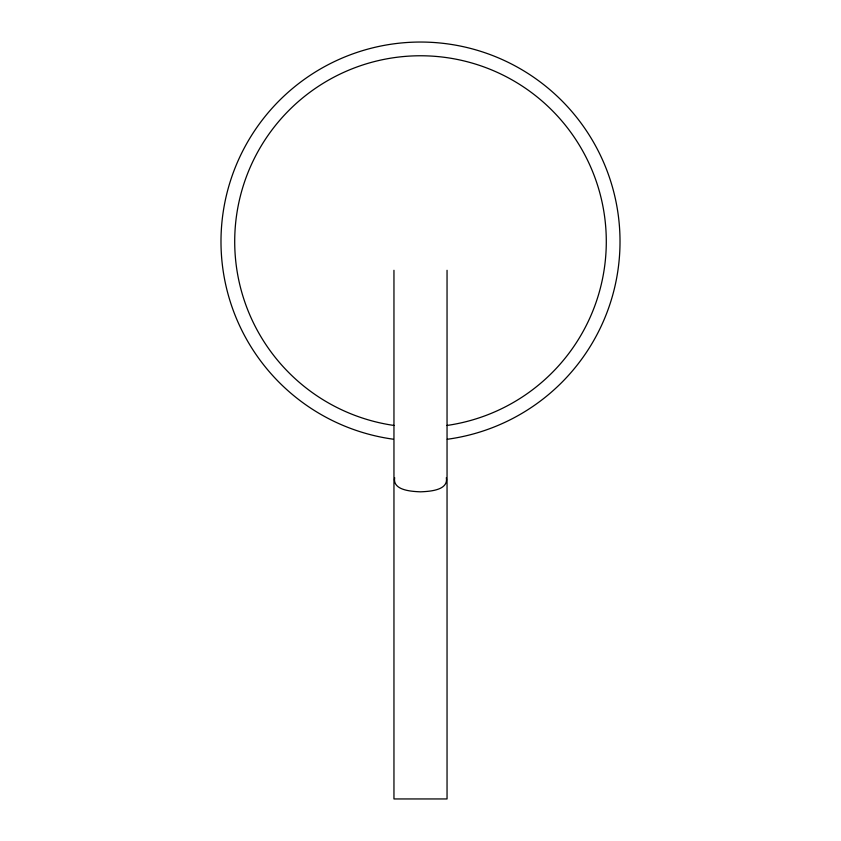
<?xml version="1.0" encoding="UTF-8"?>
<svg xmlns="http://www.w3.org/2000/svg" width="841" height="841" viewBox="0 0 841 841"><rect width="100%" height="100%" fill="white"/><g stroke="black" fill="none" stroke-linecap="round" stroke-linejoin="round"><path stroke-width="1.26" d="M394.671 477.688C392.39 490.482 411.659 491.438 420.5 491.827C429.341 491.438 448.61 490.482 446.329 477.688M447.044 270.297L447.044 798.95L393.956 798.95L393.956 270.297M394.061 425.462A185.798 185.798 0 0 1 264.2 141.109A185.798 185.798 0 0 1 576.8 141.109A185.798 185.798 0 0 1 446.939 425.462M393.062 439.17A199.506 199.506 0 0 1 252.605 133.782A199.506 199.506 0 0 1 588.753 134.339A199.506 199.506 0 0 1 447.286 439.265"/></g></svg>
